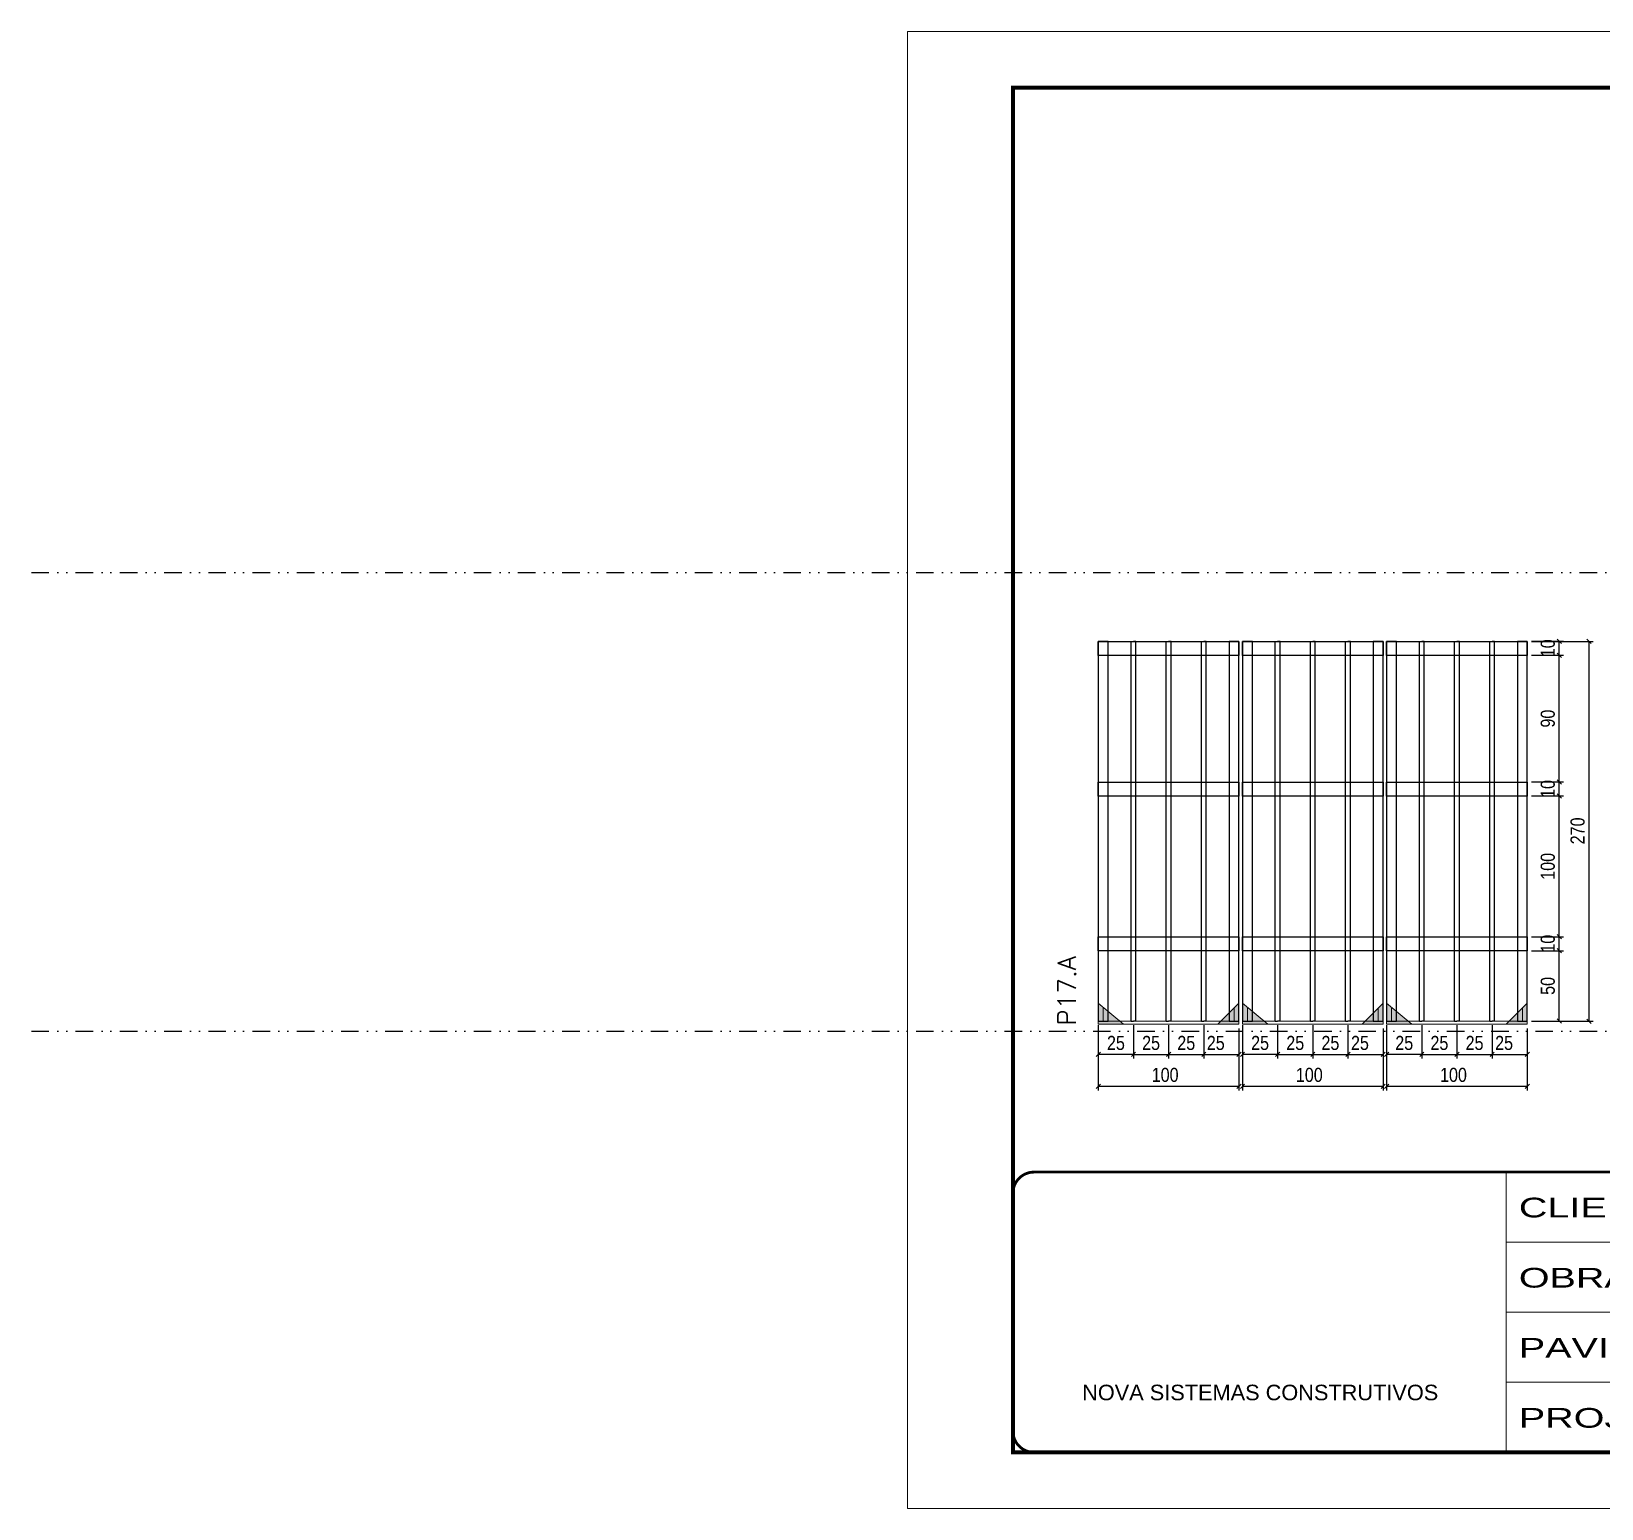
# Model space of a CAD drawing. Header units: millimetres. Extents: x 13777 to 27878, y -21631 to 6985.
# Drawn here: x 13777 to 14894, y -10145 to -9095 of the extents above; entities that cross this region are included whole.
import ezdxf

# ---------------------------------------------------------------- set-up
doc = ezdxf.new("R2010")
doc.units = ezdxf.units.MM
for name, pattern in [('CONTINUO', [0]), ('DASHED', [0.75, 0.5, -0.25]), ('DIVIDE2', [0.625, 0.25, -0.125, 0, -0.125, 0, -0.125]), ('HIDDEN', [0.375, 0.25, -0.125])]:
    doc.linetypes.add(name, pattern=pattern)
for name, color, linetype in [('COTA', 241, 'Continuous'), ('Nível', 160, 'Continuous'), ('SARR_2.2x10', 60, 'Continuous'), ('SARR_3.5x7', 81, 'Continuous'), ('SARR_7x7', 40, 'Continuous')]:
    doc.layers.add(name, color=color, linetype=linetype)
for name, color, linetype, lineweight in [('Folhas', 255, 'Continuous', 9), ('Madeira', 126, 'Continuous', 18), ('Sarr 2.2x7', 40, 'Continuous', 9), ('SARRAFO DE PRESSAO', 251, 'DASHED', 9), ('Texto Seção', 7, 'Continuous', 15)]:
    doc.layers.add(name, color=color, linetype=linetype, lineweight=lineweight)
doc.styles.add('ARIAL', font='arial.ttf')
doc.styles.add('COTA TECNICA', font='techl___.ttf', dxfattribs={"height": 10})
doc.styles.add('REGUA-120', font='ROMANS.shx', dxfattribs={"height": 15})
doc.styles.add('Tecnologia', font='')
doc.styles.get('Tecnologia').set_extended_font_data('Forgotten Futurist')
doc.dimstyles.new('PAINEL', dxfattribs={"dimtxt": 10, "dimasz": 3, "dimexe": 3, "dimexo": 3, "dimgap": 3, "dimtad": 1, "dimdec": 1, "dimzin": 12, "dimdsep": 46, "dimtxsty": 'COTA TECNICA', "dimblk1": 'OBLIQUE', "dimblk2": 'OBLIQUE', "dimsah": 1, "dimcen": 0.9, "dimclrd": 4, "dimclre": 4, "dimclrt": 240, "dimadec": 1, "dimazin": 3, "dimtfac": 1, "dimtdec": 1, "dimtmove": 0, "dimatfit": 3, "dimfxl": 1, "dimtolj": 1, "dimtzin": 12, "dimarcsym": 0})

# ---------------------------------------------------------------- blocks, each defined once
blk = doc.blocks.new('9999999999')
at = {"color": 30, "linetype": 'CONTINUO'}
for p, q in [((98564.6, 34230.2), (98564.6, 34429.4)), ((98564.6, 34379.6), (99584, 34379.6)), ((98564.6, 34329.8), (99488, 34329.8)), ((99584, 34329.8), (99488, 34329.8)), ((99488, 34329.8), (99488, 34230.2)), ((98564.6, 34280), (99488, 34280))]:
    blk.add_line(p, q, dxfattribs=at)
at = {"color": 30, "linetype": 'CONTINUO', "const_width": 2}
blk.add_lwpolyline([(99584, 34230.2), (99584, 34414.4, 0.414214), (99569, 34429.4), (98229, 34429.4, 0.414214), (98214, 34414.4), (98214, 34245.2, 0.414214), (98229, 34230.2), (99584, 34230.2)], format="xyb", dxfattribs=at)
at = {"layer": 'Folhas'}
blk.add_lwpolyline([(98139, 34190.2), (99624, 34190.2), (99624, 35240.2), (98139, 35240.2)], close=True, dxfattribs=at)
at = {"layer": 'Folhas', "color": 30, "const_width": 3}
blk.add_lwpolyline([(98214, 34230.2), (99584, 34230.2), (99584, 35200.2), (98214, 35200.2)], close=True, dxfattribs=at)
at = {"color": 7, "linetype": 'Continuous', "ltscale": 5, "style": 'ARIAL'}
for s, height, p in [('SKR', 15.48, (98837.7, 34393.1)), ('LEAF LOEFGREN', 15.483, (98837.7, 34343.3)), ('4° SUBSOLO', 15.48, (98837.7, 34293.5)), ('NOVA SISTEMAS CONSTRUTIVOS', 11.059, (98263.2, 34267.2)), ('PILARES', 15.48, (98837.7, 34243.7))]:
    blk.add_text(s, height=height, dxfattribs=at).set_placement(p)
at = {"layer": 'Folhas', "color": 7, "style": 'Tecnologia', "width": 1.5}
for s, p in [('CLIENTE:', (98573.7, 34397.2)), ('OBRA:', (98573.7, 34347.3)), ('PAVIMENTO:', (98573.7, 34297.5)), ('PROJETO:', (98573.7, 34247.7))]:
    blk.add_text(s, height=14, dxfattribs=at).set_placement(p)
blk = doc.blocks.new('_Oblique')
at = {"color": 0, "linetype": 'ByBlock', "lineweight": -2}
blk.add_line((-0.5, -0.5), (0.5, 0.5), dxfattribs=at)
blk = doc.blocks.new('*D2441')
at = {"layer": 'COTA', "color": 4, "lineweight": -2, "transparency": 16777216}
for p, q in [((14740.7, -9817), (14740.7, -9848.2)), ((14840.7, -9817), (14840.7, -9848.2)), ((14840.7, -9845.2), (14740.7, -9845.2))]:
    blk.add_line(p, q, dxfattribs=at)
at = {"layer": 'Defpoints', "color": 0, "transparency": 16777216}
for p in [(14740.7, -9814), (14840.7, -9814), (14740.7, -9845.2)]:
    blk.add_point(p, dxfattribs=at)
at = {"layer": 'COTA', "color": 4, "lineweight": -2, "transparency": 16777216, "xscale": 3, "yscale": 3, "zscale": 3, "rotation": 180}
blk.add_blockref('_Oblique', (14740.7, -9845.2), dxfattribs=at)
at = {"layer": 'COTA', "color": 4, "lineweight": -2, "transparency": 16777216, "xscale": 3, "yscale": 3, "zscale": 3}
blk.add_blockref('_Oblique', (14840.7, -9845.2), dxfattribs=at)
at = {"layer": 'COTA', "color": 240, "transparency": 16777216, "insert": (14788.2, -9837.1), "char_height": 10, "attachment_point": 5, "style": 'COTA TECNICA'}
blk.add_mtext('\\A1;100', dxfattribs=at)
blk = doc.blocks.new('*D2442')
at = {"layer": 'COTA', "color": 4, "lineweight": -2, "transparency": 16777216}
for p, q in [((14740.7, -9801.8), (14740.7, -9825.5)), ((14765.7, -9801.8), (14765.7, -9825.5)), ((14765.7, -9822.5), (14740.7, -9822.5))]:
    blk.add_line(p, q, dxfattribs=at)
at = {"layer": 'Defpoints', "color": 0, "transparency": 16777216}
for p in [(14740.7, -9798.8), (14765.7, -9798.8), (14740.7, -9822.5)]:
    blk.add_point(p, dxfattribs=at)
at = {"layer": 'COTA', "color": 4, "lineweight": -2, "transparency": 16777216, "xscale": 3, "yscale": 3, "zscale": 3, "rotation": 180}
blk.add_blockref('_Oblique', (14740.7, -9822.5), dxfattribs=at)
at = {"layer": 'COTA', "color": 4, "lineweight": -2, "transparency": 16777216, "xscale": 3, "yscale": 3, "zscale": 3}
blk.add_blockref('_Oblique', (14765.7, -9822.5), dxfattribs=at)
at = {"layer": 'COTA', "color": 240, "transparency": 16777216, "insert": (14753.2, -9814.4), "char_height": 10, "attachment_point": 5, "style": 'COTA TECNICA'}
blk.add_mtext('\\A1;25', dxfattribs=at)
blk = doc.blocks.new('*D2443')
at = {"layer": 'COTA', "color": 4, "lineweight": -2, "transparency": 16777216}
for p, q in [((14815.7, -9801.8), (14815.7, -9825.5)), ((14840.7, -9804), (14840.7, -9825.5)), ((14815.7, -9822.5), (14840.7, -9822.5))]:
    blk.add_line(p, q, dxfattribs=at)
at = {"layer": 'Defpoints', "color": 0, "transparency": 16777216}
for p in [(14815.7, -9798.8), (14840.7, -9801), (14840.7, -9822.5)]:
    blk.add_point(p, dxfattribs=at)
at = {"layer": 'COTA', "color": 4, "lineweight": -2, "transparency": 16777216, "xscale": 3, "yscale": 3, "zscale": 3, "rotation": 180}
blk.add_blockref('_Oblique', (14815.7, -9822.5), dxfattribs=at)
at = {"layer": 'COTA', "color": 4, "lineweight": -2, "transparency": 16777216, "xscale": 3, "yscale": 3, "zscale": 3}
blk.add_blockref('_Oblique', (14840.7, -9822.5), dxfattribs=at)
at = {"layer": 'COTA', "color": 240, "transparency": 16777216, "insert": (14824.2, -9814.4), "char_height": 10, "attachment_point": 5, "style": 'COTA TECNICA'}
blk.add_mtext('\\A1;25', dxfattribs=at)
blk = doc.blocks.new('*D2444')
at = {"layer": 'COTA', "color": 4, "lineweight": -2, "transparency": 16777216}
for p, q in [((14765.7, -9801.8), (14765.7, -9825.5)), ((14790.7, -9801.8), (14790.7, -9825.5)), ((14765.7, -9822.5), (14790.7, -9822.5))]:
    blk.add_line(p, q, dxfattribs=at)
at = {"layer": 'Defpoints', "color": 0, "transparency": 16777216}
for p in [(14765.7, -9798.8), (14790.7, -9798.8), (14790.7, -9822.5)]:
    blk.add_point(p, dxfattribs=at)
at = {"layer": 'COTA', "color": 4, "lineweight": -2, "transparency": 16777216, "xscale": 3, "yscale": 3, "zscale": 3, "rotation": 180}
blk.add_blockref('_Oblique', (14765.7, -9822.5), dxfattribs=at)
at = {"layer": 'COTA', "color": 4, "lineweight": -2, "transparency": 16777216, "xscale": 3, "yscale": 3, "zscale": 3}
blk.add_blockref('_Oblique', (14790.7, -9822.5), dxfattribs=at)
at = {"layer": 'COTA', "color": 240, "transparency": 16777216, "insert": (14778.2, -9814.4), "char_height": 10, "attachment_point": 5, "style": 'COTA TECNICA'}
blk.add_mtext('\\A1;25', dxfattribs=at)
blk = doc.blocks.new('*D2445')
at = {"layer": 'COTA', "color": 4, "lineweight": -2, "transparency": 16777216}
for p, q in [((14843.7, -9748.8), (14866.4, -9748.8)), ((14863.4, -9798.8), (14863.4, -9748.8)), ((14843.7, -9798.8), (14866.4, -9798.8))]:
    blk.add_line(p, q, dxfattribs=at)
at = {"layer": 'Defpoints', "color": 0, "transparency": 16777216}
for p in [(14840.7, -9748.8), (14863.4, -9748.8), (14840.7, -9798.8)]:
    blk.add_point(p, dxfattribs=at)
at = {"layer": 'COTA', "color": 4, "lineweight": -2, "transparency": 16777216, "xscale": 3, "yscale": 3, "zscale": 3}
for p, rotation in [((14863.4, -9748.8), 90), ((14863.4, -9798.8), 270)]:
    blk.add_blockref('_Oblique', p, dxfattribs=dict(at, rotation=rotation))
at = {"layer": 'COTA', "color": 240, "transparency": 16777216, "insert": (14855.3, -9773.8), "char_height": 10, "attachment_point": 5, "rotation": 90, "style": 'COTA TECNICA'}
blk.add_mtext('\\A1;50', dxfattribs=at)
blk = doc.blocks.new('*D2446')
at = {"layer": 'COTA', "color": 4, "lineweight": -2, "transparency": 16777216}
for p, q in [((14790.7, -9801.8), (14790.7, -9825.5)), ((14815.7, -9801.8), (14815.7, -9825.5)), ((14790.7, -9822.5), (14815.7, -9822.5))]:
    blk.add_line(p, q, dxfattribs=at)
at = {"layer": 'Defpoints', "color": 0, "transparency": 16777216}
for p in [(14790.7, -9798.8), (14815.7, -9798.8), (14815.7, -9822.5)]:
    blk.add_point(p, dxfattribs=at)
at = {"layer": 'COTA', "color": 4, "lineweight": -2, "transparency": 16777216, "xscale": 3, "yscale": 3, "zscale": 3, "rotation": 180}
blk.add_blockref('_Oblique', (14790.7, -9822.5), dxfattribs=at)
at = {"layer": 'COTA', "color": 4, "lineweight": -2, "transparency": 16777216, "xscale": 3, "yscale": 3, "zscale": 3}
blk.add_blockref('_Oblique', (14815.7, -9822.5), dxfattribs=at)
at = {"layer": 'COTA', "color": 240, "transparency": 16777216, "insert": (14803.2, -9814.4), "char_height": 10, "attachment_point": 5, "style": 'COTA TECNICA'}
blk.add_mtext('\\A1;25', dxfattribs=at)
blk = doc.blocks.new('*D2447')
at = {"layer": 'COTA', "color": 4, "lineweight": -2, "transparency": 16777216}
for p, q in [((14843.7, -9738.8), (14866.4, -9738.8)), ((14863.4, -9748.8), (14863.4, -9738.8)), ((14843.7, -9748.8), (14866.4, -9748.8))]:
    blk.add_line(p, q, dxfattribs=at)
at = {"layer": 'Defpoints', "color": 0, "transparency": 16777216}
for p in [(14840.7, -9738.8), (14863.4, -9738.8), (14840.7, -9748.8)]:
    blk.add_point(p, dxfattribs=at)
at = {"layer": 'COTA', "color": 4, "lineweight": -2, "transparency": 16777216, "xscale": 3, "yscale": 3, "zscale": 3}
for p, rotation in [((14863.4, -9738.8), 90), ((14863.4, -9748.8), 270)]:
    blk.add_blockref('_Oblique', p, dxfattribs=dict(at, rotation=rotation))
at = {"layer": 'COTA', "color": 240, "transparency": 16777216, "insert": (14855.3, -9743.8), "char_height": 10, "attachment_point": 5, "rotation": 90, "style": 'COTA TECNICA'}
blk.add_mtext('\\A1;10', dxfattribs=at)
blk = doc.blocks.new('*D2448')
at = {"layer": 'COTA', "color": 4, "lineweight": -2, "transparency": 16777216}
for p, q in [((14843.7, -9638.8), (14866.4, -9638.8)), ((14863.4, -9738.8), (14863.4, -9638.8)), ((14843.7, -9738.8), (14866.4, -9738.8))]:
    blk.add_line(p, q, dxfattribs=at)
at = {"layer": 'Defpoints', "color": 0, "transparency": 16777216}
for p in [(14840.7, -9638.8), (14863.4, -9638.8), (14840.7, -9738.8)]:
    blk.add_point(p, dxfattribs=at)
at = {"layer": 'COTA', "color": 4, "lineweight": -2, "transparency": 16777216, "xscale": 3, "yscale": 3, "zscale": 3}
for p, rotation in [((14863.4, -9638.8), 90), ((14863.4, -9738.8), 270)]:
    blk.add_blockref('_Oblique', p, dxfattribs=dict(at, rotation=rotation))
at = {"layer": 'COTA', "color": 240, "transparency": 16777216, "insert": (14855.3, -9688.8), "char_height": 10, "attachment_point": 5, "rotation": 90, "style": 'COTA TECNICA'}
blk.add_mtext('\\A1;100', dxfattribs=at)
blk = doc.blocks.new('*D2449')
at = {"layer": 'COTA', "color": 4, "lineweight": -2, "transparency": 16777216}
for p, q in [((14843.7, -9628.8), (14866.4, -9628.8)), ((14863.4, -9638.8), (14863.4, -9628.8)), ((14843.7, -9638.8), (14866.4, -9638.8))]:
    blk.add_line(p, q, dxfattribs=at)
at = {"layer": 'Defpoints', "color": 0, "transparency": 16777216}
for p in [(14840.7, -9628.8), (14863.4, -9628.8), (14840.7, -9638.8)]:
    blk.add_point(p, dxfattribs=at)
at = {"layer": 'COTA', "color": 4, "lineweight": -2, "transparency": 16777216, "xscale": 3, "yscale": 3, "zscale": 3}
for p, rotation in [((14863.4, -9628.8), 90), ((14863.4, -9638.8), 270)]:
    blk.add_blockref('_Oblique', p, dxfattribs=dict(at, rotation=rotation))
at = {"layer": 'COTA', "color": 240, "transparency": 16777216, "insert": (14855.3, -9633.8), "char_height": 10, "attachment_point": 5, "rotation": 90, "style": 'COTA TECNICA'}
blk.add_mtext('\\A1;10', dxfattribs=at)
blk = doc.blocks.new('*D2450')
at = {"layer": 'COTA', "color": 4, "lineweight": -2, "transparency": 16777216}
for p, q in [((14843.7, -9538.8), (14866.4, -9538.8)), ((14863.4, -9628.8), (14863.4, -9538.8)), ((14843.7, -9628.8), (14866.4, -9628.8))]:
    blk.add_line(p, q, dxfattribs=at)
at = {"layer": 'Defpoints', "color": 0, "transparency": 16777216}
for p in [(14840.7, -9538.8), (14863.4, -9538.8), (14840.7, -9628.8)]:
    blk.add_point(p, dxfattribs=at)
at = {"layer": 'COTA', "color": 4, "lineweight": -2, "transparency": 16777216, "xscale": 3, "yscale": 3, "zscale": 3}
for p, rotation in [((14863.4, -9538.8), 90), ((14863.4, -9628.8), 270)]:
    blk.add_blockref('_Oblique', p, dxfattribs=dict(at, rotation=rotation))
at = {"layer": 'COTA', "color": 240, "transparency": 16777216, "insert": (14855.3, -9583.8), "char_height": 10, "attachment_point": 5, "rotation": 90, "style": 'COTA TECNICA'}
blk.add_mtext('\\A1;90', dxfattribs=at)
blk = doc.blocks.new('*D2451')
at = {"layer": 'COTA', "color": 4, "lineweight": -2, "transparency": 16777216}
for p, q in [((14843.7, -9528.8), (14866.4, -9528.8)), ((14863.4, -9538.8), (14863.4, -9528.8)), ((14843.7, -9538.8), (14866.4, -9538.8))]:
    blk.add_line(p, q, dxfattribs=at)
at = {"layer": 'Defpoints', "color": 0, "transparency": 16777216}
for p in [(14840.7, -9528.8), (14863.4, -9528.8), (14840.7, -9538.8)]:
    blk.add_point(p, dxfattribs=at)
at = {"layer": 'COTA', "color": 4, "lineweight": -2, "transparency": 16777216, "xscale": 3, "yscale": 3, "zscale": 3}
for p, rotation in [((14863.4, -9528.8), 90), ((14863.4, -9538.8), 270)]:
    blk.add_blockref('_Oblique', p, dxfattribs=dict(at, rotation=rotation))
at = {"layer": 'COTA', "color": 240, "transparency": 16777216, "insert": (14855.3, -9533.8), "char_height": 10, "attachment_point": 5, "rotation": 90, "style": 'COTA TECNICA'}
blk.add_mtext('\\A1;10', dxfattribs=at)
blk = doc.blocks.new('*D2452')
at = {"layer": 'COTA', "color": 4, "lineweight": -2, "transparency": 16777216}
for p, q in [((14843.7, -9528.9), (14887.6, -9528.9)), ((14884.6, -9798.9), (14884.6, -9528.9)), ((14843.7, -9798.9), (14887.6, -9798.9))]:
    blk.add_line(p, q, dxfattribs=at)
at = {"layer": 'Defpoints', "color": 0, "transparency": 16777216}
for p in [(14840.7, -9528.9), (14884.6, -9528.9), (14840.7, -9798.9)]:
    blk.add_point(p, dxfattribs=at)
at = {"layer": 'COTA', "color": 4, "lineweight": -2, "transparency": 16777216, "xscale": 3, "yscale": 3, "zscale": 3}
for p, rotation in [((14884.6, -9528.9), 90), ((14884.6, -9798.9), 270)]:
    blk.add_blockref('_Oblique', p, dxfattribs=dict(at, rotation=rotation))
at = {"layer": 'COTA', "color": 240, "transparency": 16777216, "insert": (14876.5, -9663.6), "char_height": 10, "attachment_point": 5, "rotation": 90, "style": 'COTA TECNICA'}
blk.add_mtext('\\A1;270', dxfattribs=at)
blk = doc.blocks.new('*D2453')
at = {"layer": 'COTA', "color": 4, "lineweight": -2, "transparency": 16777216}
for p, q in [((14638.2, -9817), (14638.2, -9848.2)), ((14738.2, -9817), (14738.2, -9848.2)), ((14738.2, -9845.2), (14638.2, -9845.2))]:
    blk.add_line(p, q, dxfattribs=at)
at = {"layer": 'Defpoints', "color": 0, "transparency": 16777216}
for p in [(14638.2, -9814), (14738.2, -9814), (14638.2, -9845.2)]:
    blk.add_point(p, dxfattribs=at)
at = {"layer": 'COTA', "color": 4, "lineweight": -2, "transparency": 16777216, "xscale": 3, "yscale": 3, "zscale": 3, "rotation": 180}
blk.add_blockref('_Oblique', (14638.2, -9845.2), dxfattribs=at)
at = {"layer": 'COTA', "color": 4, "lineweight": -2, "transparency": 16777216, "xscale": 3, "yscale": 3, "zscale": 3}
blk.add_blockref('_Oblique', (14738.2, -9845.2), dxfattribs=at)
at = {"layer": 'COTA', "color": 240, "transparency": 16777216, "insert": (14685.7, -9837.1), "char_height": 10, "attachment_point": 5, "style": 'COTA TECNICA'}
blk.add_mtext('\\A1;100', dxfattribs=at)
blk = doc.blocks.new('*D2454')
at = {"layer": 'COTA', "color": 4, "lineweight": -2, "transparency": 16777216}
for p, q in [((14638.2, -9801.8), (14638.2, -9825.5)), ((14663.2, -9801.8), (14663.2, -9825.5)), ((14663.2, -9822.5), (14638.2, -9822.5))]:
    blk.add_line(p, q, dxfattribs=at)
at = {"layer": 'Defpoints', "color": 0, "transparency": 16777216}
for p in [(14638.2, -9798.8), (14663.2, -9798.8), (14638.2, -9822.5)]:
    blk.add_point(p, dxfattribs=at)
at = {"layer": 'COTA', "color": 4, "lineweight": -2, "transparency": 16777216, "xscale": 3, "yscale": 3, "zscale": 3, "rotation": 180}
blk.add_blockref('_Oblique', (14638.2, -9822.5), dxfattribs=at)
at = {"layer": 'COTA', "color": 4, "lineweight": -2, "transparency": 16777216, "xscale": 3, "yscale": 3, "zscale": 3}
blk.add_blockref('_Oblique', (14663.2, -9822.5), dxfattribs=at)
at = {"layer": 'COTA', "color": 240, "transparency": 16777216, "insert": (14650.7, -9814.4), "char_height": 10, "attachment_point": 5, "style": 'COTA TECNICA'}
blk.add_mtext('\\A1;25', dxfattribs=at)
blk = doc.blocks.new('*D2455')
at = {"layer": 'COTA', "color": 4, "lineweight": -2, "transparency": 16777216}
for p, q in [((14713.2, -9801.8), (14713.2, -9825.5)), ((14738.2, -9804), (14738.2, -9825.5)), ((14713.2, -9822.5), (14738.2, -9822.5))]:
    blk.add_line(p, q, dxfattribs=at)
at = {"layer": 'Defpoints', "color": 0, "transparency": 16777216}
for p in [(14713.2, -9798.8), (14738.2, -9801), (14738.2, -9822.5)]:
    blk.add_point(p, dxfattribs=at)
at = {"layer": 'COTA', "color": 4, "lineweight": -2, "transparency": 16777216, "xscale": 3, "yscale": 3, "zscale": 3, "rotation": 180}
blk.add_blockref('_Oblique', (14713.2, -9822.5), dxfattribs=at)
at = {"layer": 'COTA', "color": 4, "lineweight": -2, "transparency": 16777216, "xscale": 3, "yscale": 3, "zscale": 3}
blk.add_blockref('_Oblique', (14738.2, -9822.5), dxfattribs=at)
at = {"layer": 'COTA', "color": 240, "transparency": 16777216, "insert": (14721.7, -9814.4), "char_height": 10, "attachment_point": 5, "style": 'COTA TECNICA'}
blk.add_mtext('\\A1;25', dxfattribs=at)
blk = doc.blocks.new('*D2456')
at = {"layer": 'COTA', "color": 4, "lineweight": -2, "transparency": 16777216}
for p, q in [((14663.2, -9801.8), (14663.2, -9825.5)), ((14688.2, -9801.8), (14688.2, -9825.5)), ((14663.2, -9822.5), (14688.2, -9822.5))]:
    blk.add_line(p, q, dxfattribs=at)
at = {"layer": 'Defpoints', "color": 0, "transparency": 16777216}
for p in [(14663.2, -9798.8), (14688.2, -9798.8), (14688.2, -9822.5)]:
    blk.add_point(p, dxfattribs=at)
at = {"layer": 'COTA', "color": 4, "lineweight": -2, "transparency": 16777216, "xscale": 3, "yscale": 3, "zscale": 3, "rotation": 180}
blk.add_blockref('_Oblique', (14663.2, -9822.5), dxfattribs=at)
at = {"layer": 'COTA', "color": 4, "lineweight": -2, "transparency": 16777216, "xscale": 3, "yscale": 3, "zscale": 3}
blk.add_blockref('_Oblique', (14688.2, -9822.5), dxfattribs=at)
at = {"layer": 'COTA', "color": 240, "transparency": 16777216, "insert": (14675.7, -9814.4), "char_height": 10, "attachment_point": 5, "style": 'COTA TECNICA'}
blk.add_mtext('\\A1;25', dxfattribs=at)
blk = doc.blocks.new('*D2457')
at = {"layer": 'COTA', "color": 4, "lineweight": -2, "transparency": 16777216}
for p, q in [((14688.2, -9801.8), (14688.2, -9825.5)), ((14713.2, -9801.8), (14713.2, -9825.5)), ((14688.2, -9822.5), (14713.2, -9822.5))]:
    blk.add_line(p, q, dxfattribs=at)
at = {"layer": 'Defpoints', "color": 0, "transparency": 16777216}
for p in [(14688.2, -9798.8), (14713.2, -9798.8), (14713.2, -9822.5)]:
    blk.add_point(p, dxfattribs=at)
at = {"layer": 'COTA', "color": 4, "lineweight": -2, "transparency": 16777216, "xscale": 3, "yscale": 3, "zscale": 3, "rotation": 180}
blk.add_blockref('_Oblique', (14688.2, -9822.5), dxfattribs=at)
at = {"layer": 'COTA', "color": 4, "lineweight": -2, "transparency": 16777216, "xscale": 3, "yscale": 3, "zscale": 3}
blk.add_blockref('_Oblique', (14713.2, -9822.5), dxfattribs=at)
at = {"layer": 'COTA', "color": 240, "transparency": 16777216, "insert": (14700.7, -9814.4), "char_height": 10, "attachment_point": 5, "style": 'COTA TECNICA'}
blk.add_mtext('\\A1;25', dxfattribs=at)
blk = doc.blocks.new('*D2458')
at = {"layer": 'COTA', "color": 4, "lineweight": -2, "transparency": 16777216}
for p, q in [((14535.7, -9817), (14535.7, -9848.2)), ((14635.7, -9817), (14635.7, -9848.2)), ((14635.7, -9845.2), (14535.7, -9845.2))]:
    blk.add_line(p, q, dxfattribs=at)
at = {"layer": 'Defpoints', "color": 0, "transparency": 16777216}
for p in [(14535.7, -9814), (14635.7, -9814), (14535.7, -9845.2)]:
    blk.add_point(p, dxfattribs=at)
at = {"layer": 'COTA', "color": 4, "lineweight": -2, "transparency": 16777216, "xscale": 3, "yscale": 3, "zscale": 3, "rotation": 180}
blk.add_blockref('_Oblique', (14535.7, -9845.2), dxfattribs=at)
at = {"layer": 'COTA', "color": 4, "lineweight": -2, "transparency": 16777216, "xscale": 3, "yscale": 3, "zscale": 3}
blk.add_blockref('_Oblique', (14635.7, -9845.2), dxfattribs=at)
at = {"layer": 'COTA', "color": 240, "transparency": 16777216, "insert": (14583.2, -9837.1), "char_height": 10, "attachment_point": 5, "style": 'COTA TECNICA'}
blk.add_mtext('\\A1;100', dxfattribs=at)
blk = doc.blocks.new('*D2459')
at = {"layer": 'COTA', "color": 4, "lineweight": -2, "transparency": 16777216}
for p, q in [((14535.7, -9801.8), (14535.7, -9825.5)), ((14560.7, -9801.8), (14560.7, -9825.5)), ((14560.7, -9822.5), (14535.7, -9822.5))]:
    blk.add_line(p, q, dxfattribs=at)
at = {"layer": 'Defpoints', "color": 0, "transparency": 16777216}
for p in [(14535.7, -9798.8), (14560.7, -9798.8), (14535.7, -9822.5)]:
    blk.add_point(p, dxfattribs=at)
at = {"layer": 'COTA', "color": 4, "lineweight": -2, "transparency": 16777216, "xscale": 3, "yscale": 3, "zscale": 3, "rotation": 180}
blk.add_blockref('_Oblique', (14535.7, -9822.5), dxfattribs=at)
at = {"layer": 'COTA', "color": 4, "lineweight": -2, "transparency": 16777216, "xscale": 3, "yscale": 3, "zscale": 3}
blk.add_blockref('_Oblique', (14560.7, -9822.5), dxfattribs=at)
at = {"layer": 'COTA', "color": 240, "transparency": 16777216, "insert": (14548.2, -9814.4), "char_height": 10, "attachment_point": 5, "style": 'COTA TECNICA'}
blk.add_mtext('\\A1;25', dxfattribs=at)
blk = doc.blocks.new('*D2460')
at = {"layer": 'COTA', "color": 4, "lineweight": -2, "transparency": 16777216}
for p, q in [((14610.7, -9801.8), (14610.7, -9825.5)), ((14635.7, -9804), (14635.7, -9825.5)), ((14610.7, -9822.5), (14635.7, -9822.5))]:
    blk.add_line(p, q, dxfattribs=at)
at = {"layer": 'Defpoints', "color": 0, "transparency": 16777216}
for p in [(14610.7, -9798.8), (14635.7, -9801), (14635.7, -9822.5)]:
    blk.add_point(p, dxfattribs=at)
at = {"layer": 'COTA', "color": 4, "lineweight": -2, "transparency": 16777216, "xscale": 3, "yscale": 3, "zscale": 3, "rotation": 180}
blk.add_blockref('_Oblique', (14610.7, -9822.5), dxfattribs=at)
at = {"layer": 'COTA', "color": 4, "lineweight": -2, "transparency": 16777216, "xscale": 3, "yscale": 3, "zscale": 3}
blk.add_blockref('_Oblique', (14635.7, -9822.5), dxfattribs=at)
at = {"layer": 'COTA', "color": 240, "transparency": 16777216, "insert": (14619.2, -9814.4), "char_height": 10, "attachment_point": 5, "style": 'COTA TECNICA'}
blk.add_mtext('\\A1;25', dxfattribs=at)
blk = doc.blocks.new('*D2461')
at = {"layer": 'COTA', "color": 4, "lineweight": -2, "transparency": 16777216}
for p, q in [((14560.7, -9801.8), (14560.7, -9825.5)), ((14585.7, -9801.8), (14585.7, -9825.5)), ((14560.7, -9822.5), (14585.7, -9822.5))]:
    blk.add_line(p, q, dxfattribs=at)
at = {"layer": 'Defpoints', "color": 0, "transparency": 16777216}
for p in [(14560.7, -9798.8), (14585.7, -9798.8), (14585.7, -9822.5)]:
    blk.add_point(p, dxfattribs=at)
at = {"layer": 'COTA', "color": 4, "lineweight": -2, "transparency": 16777216, "xscale": 3, "yscale": 3, "zscale": 3, "rotation": 180}
blk.add_blockref('_Oblique', (14560.7, -9822.5), dxfattribs=at)
at = {"layer": 'COTA', "color": 4, "lineweight": -2, "transparency": 16777216, "xscale": 3, "yscale": 3, "zscale": 3}
blk.add_blockref('_Oblique', (14585.7, -9822.5), dxfattribs=at)
at = {"layer": 'COTA', "color": 240, "transparency": 16777216, "insert": (14573.2, -9814.4), "char_height": 10, "attachment_point": 5, "style": 'COTA TECNICA'}
blk.add_mtext('\\A1;25', dxfattribs=at)
blk = doc.blocks.new('*D2462')
at = {"layer": 'COTA', "color": 4, "lineweight": -2, "transparency": 16777216}
for p, q in [((14585.7, -9801.8), (14585.7, -9825.5)), ((14610.7, -9801.8), (14610.7, -9825.5)), ((14585.7, -9822.5), (14610.7, -9822.5))]:
    blk.add_line(p, q, dxfattribs=at)
at = {"layer": 'Defpoints', "color": 0, "transparency": 16777216}
for p in [(14585.7, -9798.8), (14610.7, -9798.8), (14610.7, -9822.5)]:
    blk.add_point(p, dxfattribs=at)
at = {"layer": 'COTA', "color": 4, "lineweight": -2, "transparency": 16777216, "xscale": 3, "yscale": 3, "zscale": 3, "rotation": 180}
blk.add_blockref('_Oblique', (14585.7, -9822.5), dxfattribs=at)
at = {"layer": 'COTA', "color": 4, "lineweight": -2, "transparency": 16777216, "xscale": 3, "yscale": 3, "zscale": 3}
blk.add_blockref('_Oblique', (14610.7, -9822.5), dxfattribs=at)
at = {"layer": 'COTA', "color": 240, "transparency": 16777216, "insert": (14598.2, -9814.4), "char_height": 10, "attachment_point": 5, "style": 'COTA TECNICA'}
blk.add_mtext('\\A1;25', dxfattribs=at)

msp = doc.modelspace()

# ---------------------------------------------------------------- hatches: boundary and pattern name
at = {"layer": 'Madeira'}
h = msp.add_hatch(color=252, dxfattribs=at)
h.dxf.hatch_style = 2
h.paths.add_polyline_path([(14535.7, -9786.04), (14535.7, -9801.04), (14553.7, -9801.04)])
h = msp.add_hatch(color=252, dxfattribs=at)
h.dxf.hatch_style = 2
h.paths.add_polyline_path([(14635.7, -9786.04), (14635.7, -9801.04), (14620.7, -9801.04)])
h = msp.add_hatch(color=252, dxfattribs=at)
h.dxf.hatch_style = 2
h.paths.add_polyline_path([(14638.2, -9786.04), (14638.2, -9801.04), (14656.2, -9801.04)])
h = msp.add_hatch(color=252, dxfattribs=at)
h.dxf.hatch_style = 2
h.paths.add_polyline_path([(14738.2, -9786.04), (14738.2, -9801.04), (14723.2, -9801.04)])
h = msp.add_hatch(color=252, dxfattribs=at)
h.dxf.hatch_style = 2
h.paths.add_polyline_path([(14740.7, -9786.04), (14740.7, -9801.04), (14758.7, -9801.04)])
h = msp.add_hatch(color=252, dxfattribs=at)
h.dxf.hatch_style = 2
h.paths.add_polyline_path([(14840.7, -9786.04), (14840.7, -9801.04), (14825.7, -9801.04)])

# ---------------------------------------------------------------- linework, layer by layer
at = {"layer": 'Madeira', "color": 1, "linetype": 'HIDDEN'}
for p, q in [((14539.2, -9789.54), (14539.2, -9798.84)), ((14539.2, -9789.54), (14539.2, -9798.84)), ((14632.2, -9789.54), (14632.2, -9798.84)), ((14632.2, -9789.54), (14632.2, -9798.84)), ((14641.7, -9789.54), (14641.7, -9798.84)), ((14641.7, -9789.54), (14641.7, -9798.84)), ((14734.7, -9789.54), (14734.7, -9798.84)), ((14734.7, -9789.54), (14734.7, -9798.84)), ((14744.2, -9789.54), (14744.2, -9798.84)), ((14744.2, -9789.54), (14744.2, -9798.84)), ((14837.2, -9789.54), (14837.2, -9798.84)), ((14837.2, -9789.54), (14837.2, -9798.84)), ((14545.54, -9798.84), (14535.7, -9798.84)), ((14545.54, -9798.84), (14535.7, -9798.84)), ((14551.5, -9798.84), (14535.7, -9798.84)), ((14542.7, -9793.04), (14542.7, -9798.84)), ((14622.9, -9798.84), (14635.7, -9798.84)), ((14625.87, -9798.84), (14635.7, -9798.84)), ((14625.87, -9798.84), (14635.7, -9798.84)), ((14648.04, -9798.84), (14638.2, -9798.84)), ((14648.04, -9798.84), (14638.2, -9798.84)), ((14654, -9798.84), (14638.2, -9798.84)), ((14645.2, -9793.04), (14645.2, -9798.84)), ((14725.4, -9798.84), (14738.2, -9798.84)), ((14728.37, -9798.84), (14738.2, -9798.84)), ((14728.37, -9798.84), (14738.2, -9798.84)), ((14750.54, -9798.84), (14740.7, -9798.84)), ((14750.54, -9798.84), (14740.7, -9798.84)), ((14756.5, -9798.84), (14740.7, -9798.84)), ((14747.7, -9793.04), (14747.7, -9798.84)), ((14827.9, -9798.84), (14840.7, -9798.84)), ((14830.87, -9798.84), (14840.7, -9798.84)), ((14830.87, -9798.84), (14840.7, -9798.84))]:
    msp.add_line(p, q, dxfattribs=at)
at = {"layer": 'Madeira'}
for p, q in [((14535.7, -9798.84), (14535.7, -9801.04)), ((14535.7, -9798.84), (14535.7, -9801.04)), ((14535.7, -9798.84), (14535.7, -9801.04)), ((14638.2, -9798.84), (14638.2, -9801.04)), ((14638.2, -9798.84), (14638.2, -9801.04)), ((14638.2, -9798.84), (14638.2, -9801.04)), ((14740.7, -9798.84), (14740.7, -9801.04)), ((14740.7, -9798.84), (14740.7, -9801.04)), ((14740.7, -9798.84), (14740.7, -9801.04))]:
    msp.add_line(p, q, dxfattribs=at)
at = {"layer": 'Madeira', "color": 0}
for points in [[(14535.7, -9786.04), (14535.7, -9801.04), (14553.7, -9801.04), (14535.7, -9786.04)], [(14635.7, -9786.04), (14635.7, -9801.04), (14620.7, -9801.04), (14635.7, -9786.04)], [(14638.2, -9786.04), (14638.2, -9801.04), (14656.2, -9801.04), (14638.2, -9786.04)], [(14738.2, -9786.04), (14738.2, -9801.04), (14723.2, -9801.04), (14738.2, -9786.04)], [(14740.7, -9786.04), (14740.7, -9801.04), (14758.7, -9801.04), (14740.7, -9786.04)], [(14840.7, -9786.04), (14840.7, -9801.04), (14825.7, -9801.04), (14840.7, -9786.04)]]:
    msp.add_lwpolyline(points, dxfattribs=at)
at = {"layer": 'Nível', "color": 4, "linetype": 'DIVIDE2', "ltscale": 50}
for p, q in [((13777.11, -9480.04), (21531.15, -9480.04)), ((13777.11, -9806.04), (21531.15, -9806.04))]:
    msp.add_line(p, q, dxfattribs=at)
at = {"layer": 'Sarr 2.2x7'}
for points in [[(14635.7, -9798.84), (14535.7, -9798.84), (14535.7, -9801.04), (14635.7, -9801.04)], [(14738.2, -9798.84), (14638.2, -9798.84), (14638.2, -9801.04), (14738.2, -9801.04)], [(14840.7, -9798.84), (14740.7, -9798.84), (14740.7, -9801.04), (14840.7, -9801.04)]]:
    msp.add_lwpolyline(points, close=True, dxfattribs=at)
at = {"layer": 'SARR_2.2x10'}
for points in [[(14535.7, -9528.88), (14635.7, -9528.88), (14635.7, -9538.88), (14535.7, -9538.88)], [(14638.2, -9528.88), (14738.2, -9528.88), (14738.2, -9538.88), (14638.2, -9538.88)], [(14740.7, -9528.88), (14840.7, -9528.88), (14840.7, -9538.88), (14740.7, -9538.88)], [(14535.7, -9628.88), (14635.7, -9628.88), (14635.7, -9638.88), (14535.7, -9638.88)], [(14638.2, -9628.88), (14738.2, -9628.88), (14738.2, -9638.88), (14638.2, -9638.88)], [(14740.7, -9628.88), (14840.7, -9628.88), (14840.7, -9638.88), (14740.7, -9638.88)], [(14535.7, -9738.88), (14635.7, -9738.88), (14635.7, -9748.88), (14535.7, -9748.88)], [(14638.2, -9738.88), (14738.2, -9738.88), (14738.2, -9748.88), (14638.2, -9748.88)], [(14740.7, -9738.88), (14840.7, -9738.88), (14840.7, -9748.88), (14740.7, -9748.88)]]:
    msp.add_lwpolyline(points, close=True, dxfattribs=at)
at = {"layer": 'SARR_3.5x7'}
for p, q in [((14558.95, -9798.84), (14558.95, -9528.88)), ((14558.95, -9528.88), (14560.7, -9528.88)), ((14562.45, -9528.88), (14560.7, -9528.88)), ((14562.45, -9798.84), (14562.45, -9528.88)), ((14583.95, -9798.84), (14583.95, -9528.88)), ((14583.95, -9528.88), (14585.7, -9528.88)), ((14587.45, -9528.88), (14585.7, -9528.88)), ((14587.45, -9798.84), (14587.45, -9528.88)), ((14608.95, -9798.84), (14608.95, -9528.88)), ((14608.95, -9528.88), (14610.7, -9528.88)), ((14612.45, -9528.88), (14610.7, -9528.88)), ((14612.45, -9798.84), (14612.45, -9528.88)), ((14661.45, -9798.84), (14661.45, -9528.88)), ((14661.45, -9528.88), (14663.2, -9528.88)), ((14664.95, -9528.88), (14663.2, -9528.88)), ((14664.95, -9798.84), (14664.95, -9528.88)), ((14686.45, -9798.84), (14686.45, -9528.88)), ((14686.45, -9528.88), (14688.2, -9528.88)), ((14689.95, -9528.88), (14688.2, -9528.88)), ((14689.95, -9798.84), (14689.95, -9528.88)), ((14711.45, -9798.84), (14711.45, -9528.88)), ((14711.45, -9528.88), (14713.2, -9528.88)), ((14714.95, -9528.88), (14713.2, -9528.88)), ((14714.95, -9798.84), (14714.95, -9528.88)), ((14763.95, -9798.84), (14763.95, -9528.88)), ((14763.95, -9528.88), (14765.7, -9528.88)), ((14767.45, -9528.88), (14765.7, -9528.88)), ((14767.45, -9798.84), (14767.45, -9528.88)), ((14788.95, -9798.84), (14788.95, -9528.88)), ((14788.95, -9528.88), (14790.7, -9528.88)), ((14792.45, -9528.88), (14790.7, -9528.88)), ((14792.45, -9798.84), (14792.45, -9528.88)), ((14813.95, -9798.84), (14813.95, -9528.88)), ((14813.95, -9528.88), (14815.7, -9528.88)), ((14817.45, -9528.88), (14815.7, -9528.88)), ((14817.45, -9798.84), (14817.45, -9528.88)), ((14558.95, -9798.84), (14560.7, -9798.84)), ((14562.45, -9798.84), (14560.7, -9798.84)), ((14583.95, -9798.84), (14585.7, -9798.84)), ((14587.45, -9798.84), (14585.7, -9798.84)), ((14608.95, -9798.84), (14610.7, -9798.84)), ((14612.45, -9798.84), (14610.7, -9798.84)), ((14661.45, -9798.84), (14663.2, -9798.84)), ((14664.95, -9798.84), (14663.2, -9798.84)), ((14686.45, -9798.84), (14688.2, -9798.84)), ((14689.95, -9798.84), (14688.2, -9798.84)), ((14711.45, -9798.84), (14713.2, -9798.84)), ((14714.95, -9798.84), (14713.2, -9798.84)), ((14763.95, -9798.84), (14765.7, -9798.84)), ((14767.45, -9798.84), (14765.7, -9798.84)), ((14788.95, -9798.84), (14790.7, -9798.84)), ((14792.45, -9798.84), (14790.7, -9798.84)), ((14813.95, -9798.84), (14815.7, -9798.84)), ((14817.45, -9798.84), (14815.7, -9798.84))]:
    msp.add_line(p, q, dxfattribs=at)
at = {"layer": 'SARR_7x7'}
for points in [[(14535.7, -9798.84), (14542.7, -9798.84), (14542.7, -9528.88), (14535.7, -9528.88)], [(14628.7, -9798.84), (14635.7, -9798.84), (14635.7, -9528.88), (14628.7, -9528.88)], [(14638.2, -9798.84), (14645.2, -9798.84), (14645.2, -9528.88), (14638.2, -9528.88)], [(14731.2, -9798.84), (14738.2, -9798.84), (14738.2, -9528.88), (14731.2, -9528.88)], [(14740.7, -9798.84), (14747.7, -9798.84), (14747.7, -9528.88), (14740.7, -9528.88)], [(14833.7, -9798.84), (14840.7, -9798.84), (14840.7, -9528.88), (14833.7, -9528.88)]]:
    msp.add_lwpolyline(points, close=True, dxfattribs=at)

# ---------------------------------------------------------------- block references
at = {"layer": 'SARRAFO DE PRESSAO', "color": 6, "linetype": 'ByBlock'}
msp.add_blockref('9999999999', (-83739.01, -44335.53), dxfattribs=at)

# ---------------------------------------------------------------- texts
at = {"layer": 'Texto Seção', "style": 'REGUA-120'}
msp.add_text('P17.A', height=13, rotation=90, dxfattribs=at).set_placement((14519.8, -9802.15))

# ---------------------------------------------------------------- dimensions: what is measured, and where the dimension line sits
at = {"layer": 'COTA'}
for base, p1, p2, angle, picture, middle in [((14863.4, -9528.84), (14840.7, -9538.84), (14840.7, -9528.84), 90, '*D2451', (14863.4, -9533.84)), ((14884.62, -9528.88), (14840.7, -9798.88), (14840.7, -9528.88), 90, '*D2452', (14884.62, -9663.58)), ((14863.4, -9628.84), (14840.7, -9638.84), (14840.7, -9628.84), 90, '*D2449', (14863.4, -9633.84)), ((14863.4, -9738.84), (14840.7, -9748.84), (14840.7, -9738.84), 90, '*D2447', (14863.4, -9743.84)), ((14535.7, -9845.22), (14635.7, -9814.04), (14535.7, -9814.04), 180, '*D2458', (14583.2, -9845.22)), ((14638.2, -9845.22), (14738.2, -9814.04), (14638.2, -9814.04), 180, '*D2453', (14685.7, -9845.22)), ((14740.7, -9845.22), (14840.7, -9814.04), (14740.7, -9814.04), 180, '*D2441', (14788.2, -9845.22))]:
    dim = msp.add_linear_dim(base=base, p1=p1, p2=p2, angle=angle, dimstyle='PAINEL', override={"dimtmove": 1}, dxfattribs=at)
    dim.commit()
    dim.dimension.update_dxf_attribs({"geometry": picture, "text_midpoint": middle, "dimtype": 160})
for base, p1, p2, angle, picture, middle in [((14863.4, -9538.84), (14840.7, -9628.84), (14840.7, -9538.84), 90, '*D2450', (14855.27, -9583.84)), ((14863.4, -9638.84), (14840.7, -9738.84), (14840.7, -9638.84), 90, '*D2448', (14855.3, -9688.84)), ((14863.4, -9748.84), (14840.7, -9798.84), (14840.7, -9748.84), 90, '*D2445', (14855.29, -9773.84)), ((14535.7, -9822.54), (14560.7, -9798.84), (14535.7, -9798.84), 180, '*D2459', (14548.2, -9814.43)), ((14638.2, -9822.54), (14663.2, -9798.84), (14638.2, -9798.84), 180, '*D2454', (14650.7, -9814.43)), ((14740.7, -9822.54), (14765.7, -9798.84), (14740.7, -9798.84), 180, '*D2442', (14753.2, -9814.43))]:
    dim = msp.add_linear_dim(base=base, p1=p1, p2=p2, angle=angle, dimstyle='PAINEL', override={"dimtmove": 1}, dxfattribs=at)
    dim.commit()
    dim.dimension.update_dxf_attribs({"geometry": picture, "text_midpoint": middle})
for base, p1, p2, picture, middle in [((14585.7, -9822.54), (14560.7, -9798.84), (14585.7, -9798.84), '*D2461', (14573.2, -9814.43)), ((14610.7, -9822.54), (14585.7, -9798.84), (14610.7, -9798.84), '*D2462', (14598.2, -9814.43)), ((14688.2, -9822.54), (14663.2, -9798.84), (14688.2, -9798.84), '*D2456', (14675.7, -9814.43)), ((14713.2, -9822.54), (14688.2, -9798.84), (14713.2, -9798.84), '*D2457', (14700.7, -9814.43)), ((14790.7, -9822.54), (14765.7, -9798.84), (14790.7, -9798.84), '*D2444', (14778.2, -9814.43)), ((14815.7, -9822.54), (14790.7, -9798.84), (14815.7, -9798.84), '*D2446', (14803.2, -9814.43))]:
    dim = msp.add_linear_dim(base=base, p1=p1, p2=p2, dimstyle='PAINEL', override={"dimtmove": 1}, dxfattribs=at)
    dim.commit()
    dim.dimension.update_dxf_attribs({"geometry": picture, "text_midpoint": middle})
for base, p1, p2, picture, middle in [((14635.7, -9822.54), (14610.7, -9798.84), (14635.7, -9801.04), '*D2460', (14619.2, -9822.54)), ((14738.2, -9822.54), (14713.2, -9798.84), (14738.2, -9801.04), '*D2455', (14721.7, -9822.54)), ((14840.7, -9822.54), (14815.7, -9798.84), (14840.7, -9801.04), '*D2443', (14824.2, -9822.54))]:
    dim = msp.add_linear_dim(base=base, p1=p1, p2=p2, dimstyle='PAINEL', override={"dimtmove": 1}, dxfattribs=at)
    dim.commit()
    dim.dimension.update_dxf_attribs({"geometry": picture, "text_midpoint": middle, "dimtype": 160})

doc.saveas('drawing.dxf')
